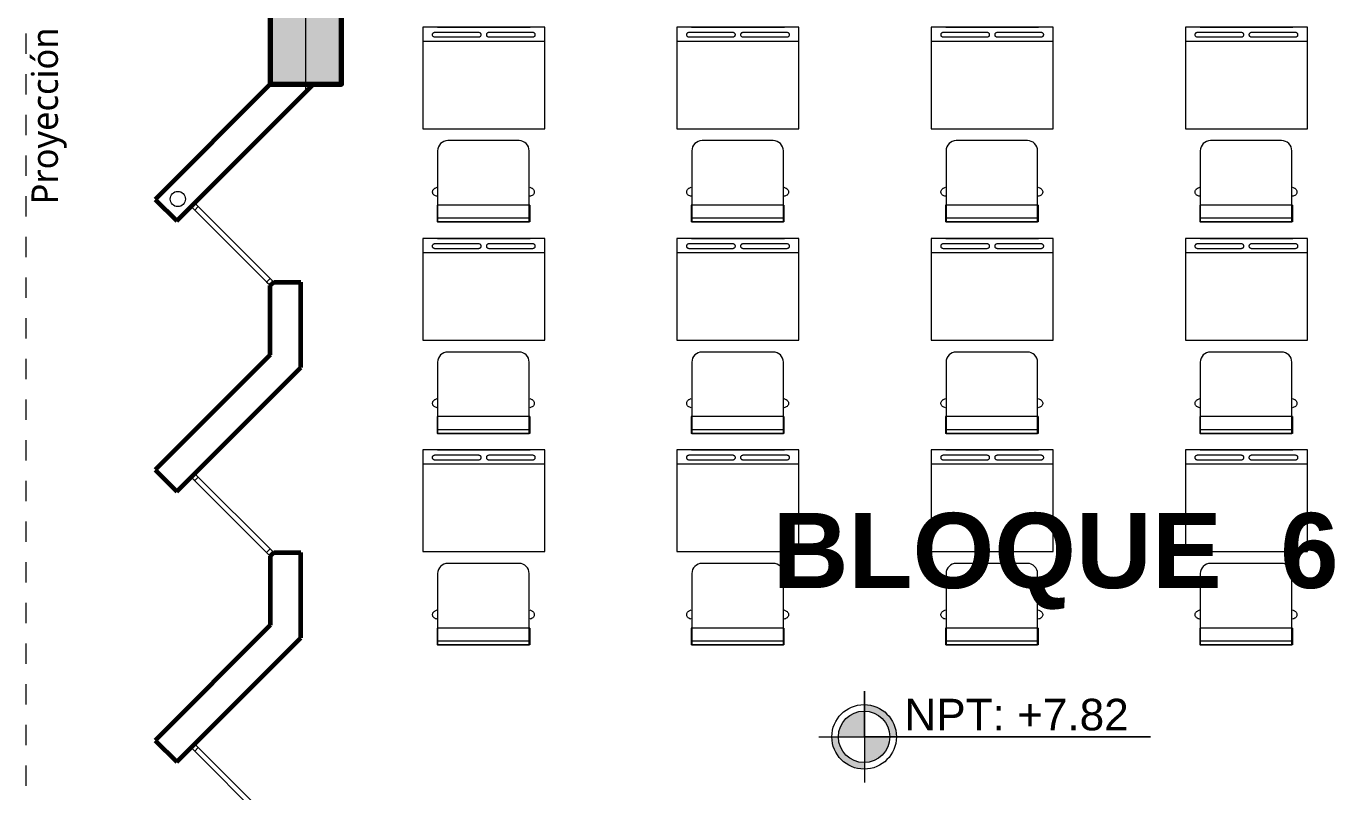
# Model space of a CAD drawing. Header units: millimetres. Extents: x 1 to 121, y 0 to 90.
# Drawn here: x 11.38 to 17.82, y 20.87 to 24.64 of the extents above; entities that cross this region are included whole.
import ezdxf
from ezdxf.enums import TextEntityAlignment as Align

# ---------------------------------------------------------------- set-up
doc = ezdxf.new("R2010")
doc.units = ezdxf.units.MM
doc.linetypes.add('DASHED2', pattern=[0.375, 0.25, -0.125])
doc.linetypes.add('HIDDEN2', pattern=[0.1875, 0.125, -0.0625])
for name, color, linetype, lineweight in [('COLUMNAS 50', 32, 'Continuous', 70), ('Equipamiento SR', 23, 'Continuous', 0), ('GRAFO01', 7, 'Continuous', 0), ('I.S. CANALETAS', 12, 'Continuous', 0), ('letras sr', 7, 'Continuous', 5), ('Muros el', 144, 'Continuous', 60), ('proyecciones', 1, 'DASHED2', 5), ('TEXTO 100', 7, 'Continuous', 20), ('TEXTOS-SUBTITULO', 7, 'Continuous', 30), ('Vanos', 140, 'Continuous', 5)]:
    doc.layers.add(name, color=color, linetype=linetype, lineweight=lineweight)
doc.styles.add('Generales', font='trebuc.ttf', dxfattribs={"height": 0.1})
doc.styles.add('JOS', font='arial.ttf', dxfattribs={"height": 1})
doc.styles.add('TURBO_BASS', font='swisseb.ttf')

# ---------------------------------------------------------------- blocks, each defined once
blk = doc.blocks.new('Columna 1.10 x0.30')
at = {"true_color": 0xc7c8ca}
h = blk.add_hatch(color=9, dxfattribs=at)
h.dxf.hatch_style = 1
h.paths.add_polyline_path([(-234.8493242305874, 113.8065683426842), (-235.949324230565, 113.8065684591043), (-235.94932457959, 113.456568459146), (-234.8493245796119, 113.4565683427261)])
h.paths.add_polyline_path([(-235.3906107661365, 113.6315683427052, -1), (-235.4080384429261, 113.6315683427052, -1)], flags=16)
at = {"layer": 'COLUMNAS 50', "color": 1, "linetype": 'Continuous', "lineweight": 5}
for p, q in [((-235.3993246045313, 113.8731526787981), (-235.3993246045313, 113.693152678798)), ((-235.9743246007413, 113.6315683427052), (-235.4443246295935, 113.6315683427052)), ((-234.8243246083214, 113.6315683427052), (-235.3543245794691, 113.6315683427052)), ((-235.3993246045313, 113.5615683928358), (-235.3993246045313, 113.3815683928357))]:
    blk.add_line(p, q, dxfattribs=at)
at = {"layer": 'COLUMNAS 50', "linetype": 'Continuous'}
blk.add_lwpolyline([(-235.94932457959, 113.456568459146), (-234.8493245796119, 113.4565683427261), (-234.8493242305874, 113.8065683426842), (-235.949324230565, 113.8065684591043)], close=True, dxfattribs=at)
at = {"layer": 'COLUMNAS 50', "color": 1, "linetype": 'Continuous', "lineweight": 5}
blk.add_circle((-235.3993246045313, 113.6315683427052), 0.0087138383947443, dxfattribs=at)
blk.add_point((-235.3993246045313, 113.6315683427052), dxfattribs=at)
blk = doc.blocks.new('School Desk 2')
at = {"layer": 'Equipamiento SR', "linetype": 'Continuous'}
for p, q in [((0.1995077689090495, 0.3017161561056326), (0.6995077689090495, 0.3017161561056326)), ((0.1995077689090494, -0.2982838438943675), (0.1995077689090495, 0.3017161561056326)), ((0.6290288181971163, 0.3017161561056326), (0.6290288181971163, -0.2982838438943677)), ((0.6995077689090495, 0.3017161561056326), (0.6995077689090495, -0.2982838438943675)), ((-0.2410380114348112, 0.2279848786331774), (-0.2590611055691766, 0.2279848786331774)), ((-0.2590611055691766, 0.2279848786331774), (-0.2590611055691764, -0.2279848786331774)), ((-0.1766788022277727, 0.2279848786331774), (-0.2410380114348112, 0.2279848786331774)), ((-0.2410380114348112, 0.2279848786331774), (-0.2410380114348111, -0.2279848786331774)), ((-0.1766788022277727, 0.2279848786331774), (-0.1766788022277725, -0.2279848786331775)), ((-0.1321664655412146, 0.2314451824577654), (-0.1326888173346903, 0.2279848786331774)), ((-0.130869652848115, 0.2356097062407981), (-0.1321664655412146, 0.2314451824577654)), ((-0.1289721426366399, 0.2394474516977899), (-0.130869652848115, 0.2356097062407981)), ((-0.1265324866504576, 0.2428444263894243), (-0.1289721426366399, 0.2394474516977899)), ((-0.1236265852980272, 0.2456917042070209), (-0.1265324866504576, 0.2428444263894243)), ((-0.1203390133202028, 0.247908223860399), (-0.1236265852980272, 0.2456917042070209)), ((-0.1167738627057284, 0.2494255898859686), (-0.1203390133202028, 0.247908223860399)), ((-0.1130373940264465, 0.2501956721426852), (-0.1167738627057284, 0.2494255898859686)), ((-0.1092423736034963, 0.2501956721426852), (-0.1130373940264465, 0.2501956721426852)), ((-0.1055059049242144, 0.2494255898859686), (-0.1092423736034963, 0.2501956721426852)), ((-0.10194075430974, 0.247908223860399), (-0.1055059049242144, 0.2494255898859686)), ((-0.09865318233191572, 0.2456917042070209), (-0.10194075430974, 0.247908223860399)), ((-0.09574728097948526, 0.2428444263894243), (-0.09865318233191572, 0.2456917042070209)), ((-0.09330762499330292, 0.2394474516977899), (-0.09574728097948526, 0.2428444263894243)), ((-0.0923599541791148, 0.2375298455519531), (-0.09330762499330292, 0.2394474516977899)), ((-0.0876423579455668, 0.2279848786331774), (-0.0923599541791148, 0.2375298455519531)), ((0.6507146491854036, 0.2434738545735721), (0.6510442738164254, 0.2456574430778143)), ((0.6507146491854036, 0.2423668613295421), (0.6507146491854036, 0.2434738545735721)), ((0.6507146491854036, 0.02704780928709671), (0.6507146491854036, 0.2423668613295421)), ((0.6510442738164254, 0.2456574430778143), (0.6516926801629751, 0.2477397049693306)), ((0.6516926801629751, 0.2477397049693306), (0.6526425195602622, 0.2496598442804857)), ((0.6526425195602622, 0.2496598442804857), (0.6538612632618038, 0.2513570650436437)), ((0.6538612632618038, 0.2513570650436437), (0.6553142139380191, 0.252780703952442)), ((0.6553142139380191, 0.252780703952442), (0.6569579999269314, 0.2538902303617901)), ((0.6569579999269314, 0.2538902303617901), (0.6587405752341685, 0.2546476467919159)), ((0.6587405752341685, 0.2546476467919159), (0.6606098938653587, 0.2550326879202742)), ((0.6606098938653587, 0.2550326879202742), (0.6625052354937352, 0.2550326879202742)), ((0.6625052354937352, 0.2550326879202742), (0.6643745541249254, 0.2546476467919159)), ((0.6643745541249254, 0.2546476467919159), (0.6661571294321625, 0.2538902303617901)), ((0.6661571294321625, 0.2538902303617901), (0.6678009154210748, 0.252780703952442)), ((0.6678009154210748, 0.252780703952442), (0.6692538660972901, 0.2513570650436437)), ((0.6692538660972901, 0.2513570650436437), (0.6704726097988317, 0.2496598442804857)), ((0.6704726097988317, 0.2496598442804857), (0.6714224491961188, 0.2477397049693306)), ((0.6714224491961188, 0.2477397049693306), (0.6720708555426685, 0.2456574430778143)), ((0.6720708555426685, 0.2456574430778143), (0.6724004801736904, 0.2434738545735721)), ((0.6724004801736904, 0.2434738545735721), (0.6724004801736904, 0.2423668613295421)), ((0.6724004801736904, 0.2423668613295421), (0.6724004801736906, 0.02704780928709682)), ((0.6995077689090495, -0.2262687225275448), (0.6995077689090495, 0.2297010347388101)), ((0.6507146491854036, 0.02594081604306675), (0.6507146491854036, 0.02704780928709671)), ((0.6510442738164254, 0.02375722753882459), (0.6507146491854036, 0.02594081604306675)), ((0.6516926801629753, 0.0216749656473082), (0.6510442738164254, 0.02375722753882459)), ((0.6526425195602622, 0.01975482633615322), (0.6516926801629753, 0.0216749656473082)), ((0.653861263261804, 0.01805760557299518), (0.6526425195602622, 0.01975482633615322)), ((0.6553142139380191, 0.01663396666419681), (0.653861263261804, 0.01805760557299518)), ((0.6569579999269314, 0.01552444025484867), (0.6553142139380191, 0.01663396666419681)), ((0.6587405752341687, 0.01476702382472295), (0.6569579999269314, 0.01552444025484867)), ((0.660609893865359, 0.0143819826963647), (0.6587405752341687, 0.01476702382472295)), ((0.6625052354937352, 0.0143819826963647), (0.660609893865359, 0.0143819826963647)), ((0.6643745541249256, 0.01476702382472295), (0.6625052354937352, 0.0143819826963647)), ((0.6661571294321628, 0.01552444025484867), (0.6643745541249256, 0.01476702382472295)), ((0.6678009154210748, 0.01663396666419681), (0.6661571294321628, 0.01552444025484867)), ((0.6692538660972903, 0.01805760557299518), (0.6678009154210748, 0.01663396666419681)), ((0.6704726097988319, 0.01975482633615322), (0.6692538660972903, 0.01805760557299518)), ((0.6714224491961188, 0.0216749656473082), (0.6704726097988319, 0.01975482633615322)), ((0.6720708555426685, 0.02375722753882459), (0.6714224491961188, 0.0216749656473082)), ((0.6724004801736906, 0.02594081604306675), (0.6720708555426685, 0.02375722753882459)), ((0.6724004801736906, 0.02704780928709682), (0.6724004801736906, 0.02594081604306675)), ((0.6507146491854036, -0.02250850383180159), (0.6510442738164254, -0.02032491532755931)), ((0.6507146491854036, -0.02361549707583155), (0.6507146491854036, -0.02250850383180159)), ((0.6507146491854036, -0.2389345491182769), (0.6507146491854036, -0.02361549707583155)), ((0.6510442738164254, -0.02032491532755931), (0.6516926801629753, -0.01824265343604303)), ((0.6516926801629753, -0.01824265343604303), (0.6526425195602622, -0.01632251412488805)), ((0.6526425195602622, -0.01632251412488805), (0.653861263261804, -0.01462529336172991)), ((0.653861263261804, -0.01462529336172991), (0.6553142139380191, -0.01320165445293164)), ((0.6553142139380191, -0.01320165445293164), (0.6569579999269314, -0.01209212804358351)), ((0.6569579999269314, -0.01209212804358351), (0.6587405752341687, -0.01133471161345778)), ((0.6587405752341687, -0.01133471161345778), (0.660609893865359, -0.01094967048509943)), ((0.660609893865359, -0.01094967048509943), (0.6625052354937352, -0.01094967048509943)), ((0.6625052354937352, -0.01094967048509943), (0.6643745541249256, -0.01133471161345778)), ((0.6643745541249256, -0.01133471161345778), (0.6661571294321628, -0.01209212804358351)), ((0.6661571294321628, -0.01209212804358351), (0.6678009154210748, -0.01320165445293164)), ((0.6678009154210748, -0.01320165445293164), (0.6692538660972903, -0.01462529336172991)), ((0.6692538660972903, -0.01462529336172991), (0.6704726097988319, -0.01632251412488805)), ((0.6704726097988319, -0.01632251412488805), (0.6714224491961188, -0.01824265343604303)), ((0.6714224491961188, -0.01824265343604303), (0.6720708555426685, -0.02032491532755931)), ((0.6720708555426685, -0.02032491532755931), (0.6724004801736906, -0.02250850383180159)), ((0.6724004801736906, -0.02250850383180159), (0.6724004801736906, -0.02361549707583155)), ((0.6724004801736906, -0.02361549707583155), (0.6724004801736908, -0.2389345491182769)), ((-0.2410380114348111, -0.2279848786331774), (-0.2590611055691764, -0.2279848786331774)), ((-0.1766788022277725, -0.2279848786331774), (-0.2410380114348111, -0.2279848786331774)), ((-0.1326888173346901, -0.2279848786331775), (-0.1321664655412145, -0.2314451824577655)), ((-0.1321664655412145, -0.2314451824577655), (-0.1308696528481149, -0.2356097062407981)), ((-0.1308696528481149, -0.2356097062407981), (-0.1289721426366398, -0.23944745169779)), ((-0.1289721426366398, -0.23944745169779), (-0.1265324866504575, -0.2428444263894244)), ((-0.1265324866504575, -0.2428444263894244), (-0.1236265852980271, -0.2456917042070209)), ((-0.1236265852980271, -0.2456917042070209), (-0.1203390133202027, -0.247908223860399)), ((-0.1203390133202027, -0.247908223860399), (-0.1167738627057283, -0.2494255898859687)), ((-0.1167738627057283, -0.2494255898859687), (-0.1130373940264464, -0.2501956721426852)), ((-0.1130373940264464, -0.2501956721426852), (-0.1092423736034962, -0.2501956721426852)), ((-0.1092423736034962, -0.2501956721426852), (-0.1055059049242143, -0.2494255898859687)), ((-0.1055059049242143, -0.2494255898859687), (-0.1019407543097399, -0.247908223860399)), ((-0.1019407543097399, -0.247908223860399), (-0.09865318233191561, -0.2456917042070209)), ((-0.09865318233191561, -0.2456917042070209), (-0.09574728097948515, -0.2428444263894244)), ((-0.09574728097948515, -0.2428444263894244), (-0.0933076249933028, -0.23944745169779)), ((-0.0933076249933028, -0.23944745169779), (-0.09235995417911469, -0.2375298455519531)), ((-0.09235995417911469, -0.2375298455519531), (-0.08764235794556674, -0.2279848786331775)), ((0.6507146491854036, -0.2400415423623069), (0.6507146491854036, -0.2389345491182769)), ((0.6510442738164256, -0.2422251308665491), (0.6507146491854036, -0.2400415423623069)), ((0.6516926801629755, -0.2443073927580655), (0.6510442738164256, -0.2422251308665491)), ((0.6526425195602624, -0.2462275320692204), (0.6516926801629755, -0.2443073927580655)), ((0.653861263261804, -0.2479247528323786), (0.6526425195602624, -0.2462275320692204)), ((0.6553142139380191, -0.2493483917411768), (0.653861263261804, -0.2479247528323786)), ((0.6569579999269314, -0.250457918150525), (0.6553142139380191, -0.2493483917411768)), ((0.6587405752341687, -0.2512153345806508), (0.6569579999269314, -0.250457918150525)), ((0.6606098938653592, -0.2516003757090089), (0.6587405752341687, -0.2512153345806508)), ((0.6625052354937352, -0.2516003757090089), (0.6606098938653592, -0.2516003757090089)), ((0.6643745541249256, -0.2512153345806508), (0.6625052354937352, -0.2516003757090089)), ((0.666157129432163, -0.250457918150525), (0.6643745541249256, -0.2512153345806508)), ((0.667800915421075, -0.2493483917411768), (0.666157129432163, -0.250457918150525)), ((0.6692538660972903, -0.2479247528323786), (0.667800915421075, -0.2493483917411768)), ((0.6704726097988322, -0.2462275320692204), (0.6692538660972903, -0.2479247528323786)), ((0.6714224491961188, -0.2443073927580655), (0.6704726097988322, -0.2462275320692204)), ((0.6720708555426688, -0.2422251308665491), (0.6714224491961188, -0.2443073927580655)), ((0.6724004801736908, -0.2400415423623069), (0.6720708555426688, -0.2422251308665491)), ((0.6724004801736908, -0.2389345491182769), (0.6724004801736908, -0.2400415423623069)), ((0.6995077689090495, -0.2982838438943675), (0.1995077689090494, -0.2982838438943675)), ((0.6290288181971165, -0.2832649421858392), (0.6294560290675858, -0.2832649421858392))]:
    blk.add_line(p, q, dxfattribs=at)
blk.add_lwpolyline([(-0.2590611055691765, 0.225), (0.09093889443082348, 0.225, -0.414213562373095), (0.1409388944308235, 0.1749999999999999), (0.1409388944308235, -0.1749999999999999, -0.414213562373095), (0.09093889443082348, -0.225), (-0.2590611055691765, -0.225), (-0.2590611055691765, 0.225)], format="xyb", dxfattribs=at)

msp = doc.modelspace()

# ---------------------------------------------------------------- hatches: boundary and pattern name
at = {"layer": 'TEXTO 100', "ltscale": 1.3}
h = msp.add_hatch(color=256, dxfattribs=at)
edge = h.paths.add_edge_path()
edge.add_line((15.63007521709315, 21.14510491590246), (15.50362487928285, 21.14510491789846))
edge.add_line((15.50362487928285, 21.14510491789846), (15.50362487928285, 21.01865458033791))
edge.add_arc((15.50362488040602, 21.14510491789846), 0.1264503375606894, 269.9999994913017, 359.9999990956475)
edge = h.paths.add_edge_path()
edge.add_arc((15.50362488015631, 21.14510491590246), 0.1264503395565726, 90.00000039565423, 180)
edge.add_line((15.37717454147318, 21.14510491590246), (15.50362487928348, 21.14510491789846))
edge.add_line((15.50362487928285, 21.14510491789846), (15.50362487928285, 21.27155525545902))
edge = h.paths.add_edge_path()
edge.add_line((15.50362487928285, 21.30382084344348), (15.50362487928285, 21.27155525545902))
edge.add_arc((15.50362487841002, 21.14510491590246), 0.1264503395565726, 0, 89.99999960434582, ccw=False)
edge.add_line((15.63007521709315, 21.14510491590246), (15.6623408070736, 21.14510491789846))
edge.add_arc((15.50362488040602, 21.14510491789846), 0.1587159266678152, 0, 90.00000040528428)
msp.add_hatch(color=256, dxfattribs=at).paths.add_polyline_path([(15.37717454142248, 21.14510491789846), (15.34490895144947, 21.14510491789846, 0.4163528812831748), (15.50478326722296, 20.98639321736763), (15.50478326722296, 21.01865988603726, -0.4168992925091702)])

# ---------------------------------------------------------------- linework, layer by layer
at = {"layer": 'I.S. CANALETAS'}
for centre in [(12.12884470336513, 23.78954848241324), (12.12884470348158, 23.78954848455152)]:
    msp.add_circle(centre, 0.0375, dxfattribs=at)
at = {"layer": 'Muros el', "ltscale": 0.05}
for p, q in [((12.58322439297692, 23.36352134670869), (12.60090206394506, 23.38119901780695)), ((12.60090206093793, 23.38119901780695), (12.73322426145768, 23.38119901805049)), ((12.5832242668715, 22.03349479329171), (12.60090193633607, 22.05117246288643)), ((12.60090193633607, 22.05117246288643), (12.73322427339997, 22.05117248299999)), ((12.73322433722419, 21.63128790641952), (12.7332242734, 22.05117248299999))]:
    msp.add_line(p, q, dxfattribs=at)
for points in [[(12.5832243893328, 24.35347084036985), (12.01753896646593, 23.78778541333827)], [(12.12360498403436, 23.6817193965507), (12.79535640471667, 24.35347082217859)], [(12.01753896646593, 23.78778541333827), (12.12360498403436, 23.6817193965507)], [(12.58322455437596, 23.02344457810148), (12.5832242616045, 23.36352147808114)], [(12.73322426223044, 22.96131225192346), (12.73322426145768, 23.38119901805049)], [(12.58322426322738, 23.02344428695289), (12.0175388403604, 22.45775885992128)], [(12.12360485792894, 22.35169284313372), (12.73322426345598, 22.961312253149)], [(12.0175388403604, 22.45775885992128), (12.12360485792894, 22.35169284313372)], [(12.5832242668715, 22.03349479329171), (12.58322433699558, 21.69341994022329)], [(12.58322433699558, 21.69341994022329), (12.01753891412872, 21.12773451319168)], [(12.12360493169703, 21.02166849640417), (12.73322433722419, 21.63128790641952)], [(12.01753891412872, 21.12773451319168), (12.12360493169714, 21.02166849640412)]]:
    msp.add_lwpolyline(points, dxfattribs=at)
at = {"layer": 'proyecciones', "linetype": 'HIDDEN2', "ltscale": 0.5}
msp.add_lwpolyline([(12.58323360002569, 10.503471957187), (11.38323360002565, 10.503471957187), (11.38323360002565, 29.80347238947252), (12.58323360002558, 29.80347238974809)], dxfattribs=at)
at = {"layer": 'TEXTO 100', "ltscale": 1.3}
msp.add_lwpolyline([(15.28069161096434, 21.14510491789846), (16.9115594710494, 21.14510491789846), (15.50478326722296, 21.14510491789846), (15.50478326722296, 21.3691965714128), (15.50478326722296, 20.92101326039213)], dxfattribs=at)
for radius in [0.1587159278333798, 0.1264503378603642]:
    msp.add_circle((15.50362487928285, 21.14510491789846), radius, dxfattribs=at)
at = {"layer": 'Vanos', "color": 7, "linetype": 'Continuous'}
for p, q in [((12.21199332985378, 23.77010774602792), (12.19431566038924, 23.75243007643317)), ((12.58322439147338, 23.3635213482122), (12.19431566038912, 23.75243007643317)), ((12.19431566038924, 23.75243007643317), (12.21199332998395, 23.7347524069686)), ((12.2296709994485, 23.75243007656331), (12.21199332985378, 23.77010774602792)), ((12.2296709994485, 23.75243007656331), (12.21199332998395, 23.7347524069686)), ((12.58322439134321, 23.39887668727152), (12.2296709994485, 23.75243007656331)), ((12.58322439134321, 23.39887668727152), (12.56554672187866, 23.38119901767678)), ((12.56554672187866, 23.38119901767678), (12.58322439147338, 23.3635213482122)), ((12.60090206093793, 23.38119901780695), (12.58322439134321, 23.39887668727152)), ((12.21199320374831, 22.44008119261102), (12.19431553428376, 22.42240352301627)), ((12.5832242653679, 22.0334947947953), (12.19431553428365, 22.42240352301627)), ((12.19431553428376, 22.42240352301627), (12.21199320387848, 22.4047258535517)), ((12.22967087334303, 22.42240352314641), (12.21199320374831, 22.44008119261102)), ((12.22967087334303, 22.42240352314641), (12.21199320387848, 22.4047258535517)), ((12.58322426523773, 22.06885013385462), (12.22967087334303, 22.42240352314641)), ((12.58322426523773, 22.06885013385462), (12.56554659577318, 22.05117246425988)), ((12.56554659577318, 22.05117246425988), (12.5832242653679, 22.0334947947953)), ((12.60090193483245, 22.05117246439005), (12.58322426523773, 22.06885013385462)), ((12.21199349275625, 21.1100573188981), (12.1943158232917, 21.09237964930335)), ((12.22967116235097, 21.0923796494335), (12.21199349275625, 21.1100573188981)), ((12.58322455437585, 20.70347092108238), (12.19431582329159, 21.09237964930335)), ((12.1943158232917, 21.09237964930335), (12.21199349288642, 21.07470197983878)), ((12.22967116235097, 21.0923796494335), (12.21199349288642, 21.07470197983878)), ((12.58322455424567, 20.73882626014171), (12.22967116235097, 21.0923796494335))]:
    msp.add_line(p, q, dxfattribs=at)

# ---------------------------------------------------------------- block references
at = {"layer": 'COLUMNAS 50', "rotation": 270}
msp.add_blockref('Columna 1.10 x0.30', (-100.8733207189873, -210.4958515727561), dxfattribs=at)
at = {"layer": 'Equipamiento SR', "linetype": 'Continuous', "xscale": -1, "rotation": 270.0000002109135}
for p in [(13.63154322533828, 23.93569517842175), (14.88154322533828, 23.9356951806304), (16.13154322533828, 23.93569518523176), (17.38154322533828, 23.93569518744042), (13.63154322865134, 22.89627217154262), (14.88154322865134, 22.89627217375133), (16.13154322865134, 22.89627217835263), (17.38154322865134, 22.89627218056134), (13.6315432319644, 21.85684916466354), (14.8815432319644, 21.85684916687222), (16.1315432319644, 21.85684917147356), (17.3815432319644, 21.85684917368224)]:
    msp.add_blockref('School Desk 2', p, dxfattribs=at)

# ---------------------------------------------------------------- texts
at = {"layer": 'GRAFO01', "style": 'JOS'}
msp.add_text('NPT: +7.82', height=0.1552649359622742, rotation=8.130006654569783e-09, dxfattribs=at).set_placement((15.7015286752758, 21.17688247432162))
at = {"layer": 'letras sr', "insert": (11.40932800289781, 23.76313992630261), "char_height": 0.115, "attachment_point": 1, "rotation": 90, "style": 'Generales'}
msp.add_mtext('{\\H1.13043x;Proyección techo} ', dxfattribs=at)
at = {"layer": 'TEXTOS-SUBTITULO', "style": 'TURBO_BASS'}
msp.add_text('BLOQUE  6', height=0.3696735943858677, dxfattribs=at).set_placement((16.44521844449321, 21.87645697267831, 4.928163850518361e-05), align=Align.CENTER)

doc.saveas('drawing.dxf')
